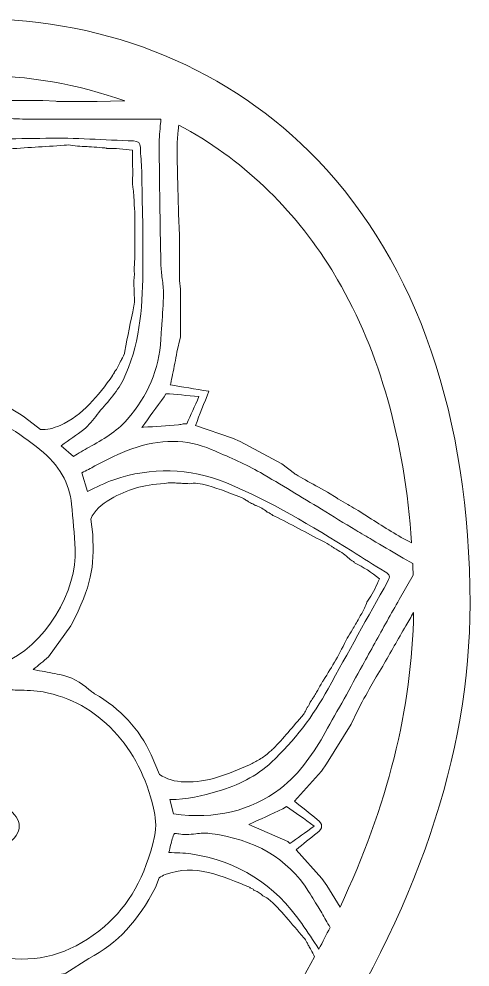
# Model space of a CAD drawing. Extents: x 12 to 8996, y -931 to -69.
# Drawn here: x 5347.4 to 5564.4, y -524.8 to -68.6 of the extents above; entities that cross this region are included whole.
import ezdxf

# ---------------------------------------------------------------- set-up
doc = ezdxf.new("R2010")
doc.units = 0
doc.header["$MEASUREMENT"] = 0
doc.layers.add('Layer 1', color=7, linetype='Continuous')

msp = doc.modelspace()

# ---------------------------------------------------------------- linework, layer by layer
at = {"layer": 'Layer 1', "lineweight": 0}
for points, knots in [([(5491.1, -136.52), (5449.12, -92.73), (5390.98, -68.61), (5327.41, -68.61), (5271.01, -68.61), (5214.99, -87.62), (5169.65, -122.14), (5122.88, -157.75), (5090.64, -207.02), (5076, -265.08), (5061.36, -207.03), (5029.12, -157.77), (4982.34, -122.15), (4937.01, -87.64), (4880.98, -68.62), (4824.59, -68.61), (4824.59, -68.61), (4824.54, -68.61), (4824.54, -68.61), (4760.99, -68.61), (4702.87, -92.72), (4660.89, -136.51), (4612.95, -186.52), (4587.61, -260.36), (4587.61, -350.03), (4587.61, -422.61), (4613.29, -498.34), (4663.94, -575.11), (4704.37, -636.41), (4760.73, -698.52), (4831.45, -759.71), (4951.78, -863.84), (5073.71, -930.15), (5074.92, -930.81), (5074.92, -930.81), (5076, -931.39), (5076, -931.39), (5076, -931.39), (5077.07, -930.81), (5077.07, -930.81), (5078.29, -930.15), (5200.22, -863.84), (5320.55, -759.71), (5391.27, -698.52), (5447.63, -636.41), (5488.06, -575.11), (5538.71, -498.34), (5564.39, -422.61), (5564.39, -350.03), (5564.39, -260.37), (5539.05, -186.54), (5491.1, -136.52)], [0, 0, 0, 0, 1, 1, 1, 2, 2, 2, 3, 3, 3, 4, 4, 4, 5, 5, 5, 6, 6, 6, 7, 7, 7, 8, 8, 8, 9, 9, 9, 10, 10, 10, 11, 11, 11, 12, 12, 12, 13, 13, 13, 14, 14, 14, 15, 15, 15, 16, 16, 16, 17, 17, 17, 17]), ([(5327.41, -95.76), (5351.61, -95.76), (5375.88, -99.99), (5398.25, -108.06), (5398.09, -108.06), (5397.92, -108.07), (5397.75, -108.07), (5397.75, -108.07), (5385.02, -108.28), (5385.02, -108.28), (5381.86, -108.34), (5378.71, -108.31), (5375.56, -108.3), (5372.43, -108.28), (5369.3, -108.26), (5366.18, -108.31), (5365.73, -108.32), (5365.37, -108.28), (5365.08, -108.21), (5365.08, -108.21), (5358.77, -107.86), (5358.77, -107.86), (5356.76, -107.86), (5354.84, -107.85), (5352.99, -107.84), (5348.73, -107.82), (5344.7, -107.81), (5340.71, -107.9), (5340.55, -107.89), (5340.4, -107.89), (5340.24, -107.87), (5340.14, -107.86), (5340.05, -107.84), (5339.97, -107.82), (5339.97, -107.82), (5333.47, -107.02), (5333.47, -107.02), (5333.47, -107.02), (5310.67, -108.04), (5310.67, -108.04), (5310.67, -108.04), (5303.94, -108.73), (5303.94, -108.73), (5303.94, -108.73), (5303.35, -108.87), (5303.35, -108.87), (5299.69, -109.79), (5296.04, -110.51), (5292.17, -111.26), (5292.17, -111.26), (5289.04, -111.88), (5289.04, -111.88), (5288.72, -111.94), (5288.41, -112.04), (5288.1, -112.14), (5287.77, -108.83), (5287.48, -105.56), (5286.83, -102.37), (5286.75, -101.98), (5286.67, -101.62), (5286.6, -101.26), (5300.92, -97.63), (5314.6, -95.76), (5327.41, -95.76)], [0, 0, 0, 0, 1, 1, 1, 2, 2, 2, 3, 3, 3, 4, 4, 4, 5, 5, 5, 6, 6, 6, 7, 7, 7, 8, 8, 8, 9, 9, 9, 10, 10, 10, 11, 11, 11, 12, 12, 12, 13, 13, 13, 14, 14, 14, 15, 15, 15, 16, 16, 16, 17, 17, 17, 18, 18, 18, 19, 19, 19, 20, 20, 20, 21, 21, 21, 21]), ([(5270.67, -133.38), (5279.43, -126.3), (5286.9, -120.75), (5296.54, -118.97), (5296.54, -118.97), (5299.81, -118.35), (5299.81, -118.35), (5304.43, -117.47), (5309.2, -116.55), (5313.87, -116.23), (5320.14, -115.79), (5326.59, -115.88), (5332.83, -115.96), (5332.83, -115.96), (5335.76, -116), (5335.76, -116), (5337.75, -116.02), (5339.71, -116.19), (5341.8, -116.36), (5343.69, -116.52), (5345.64, -116.69), (5347.6, -116.73), (5351.62, -116.83), (5355.7, -116.8), (5359.63, -116.78), (5361.35, -116.77), (5363.06, -116.76), (5364.78, -116.76), (5364.78, -116.76), (5415.7, -116.76), (5415.7, -116.76), (5415.64, -117.45), (5415.57, -118.14), (5415.5, -118.83), (5415.16, -122.27), (5414.81, -125.82), (5414.83, -129.42), (5414.94, -147.48), (5415.21, -166.17), (5415.64, -186.56), (5415.69, -188.92), (5416, -191.24), (5416.29, -193.49), (5416.62, -196.04), (5416.93, -198.44), (5416.9, -200.83), (5416.84, -205.69), (5416.47, -210.67), (5416.11, -215.48), (5415.92, -217.89), (5415.74, -220.31), (5415.6, -222.72), (5414.72, -237.24), (5409.42, -249.9), (5399.37, -261.41), (5394.23, -267.29), (5387.57, -271.04), (5381.12, -274.67), (5378.61, -276.08), (5376.02, -277.54), (5373.56, -279.11), (5373.56, -279.11), (5367.63, -273.95), (5367.63, -273.95), (5371.53, -271.27), (5375.18, -268.86), (5378.55, -266.12), (5381.03, -264.11), (5383.02, -261.45), (5385.02, -258.92), (5389.3, -253.51), (5394.46, -248.49), (5397.43, -242.42), (5405.4, -226.17), (5406.75, -208.37), (5406.99, -190.6), (5407.2, -174.26), (5406.69, -157.9), (5406.42, -141.55), (5406.36, -137.88), (5405.8, -134.21), (5405.77, -130.53), (5405.75, -128.09), (5404.82, -127.39), (5402.47, -127.32), (5388.42, -126.89), (5374.35, -125.66), (5360.33, -125.99), (5344.93, -126.35), (5329.54, -126.18), (5314.13, -128.5), (5294.98, -131.39), (5279.78, -140.31), (5267.1, -154.22), (5264.07, -157.55), (5261.69, -161.49), (5259.07, -165.45), (5259.07, -165.45), (5253.13, -158.9), (5253.13, -158.9), (5254.82, -156.29), (5256.34, -153.54), (5257.81, -150.86), (5261.26, -144.58), (5264.83, -138.09), (5270.67, -133.38)], [0, 0, 0, 0, 1, 1, 1, 2, 2, 2, 3, 3, 3, 4, 4, 4, 5, 5, 5, 6, 6, 6, 7, 7, 7, 8, 8, 8, 9, 9, 9, 10, 10, 10, 11, 11, 11, 12, 12, 12, 13, 13, 13, 14, 14, 14, 15, 15, 15, 16, 16, 16, 17, 17, 17, 18, 18, 18, 19, 19, 19, 20, 20, 20, 21, 21, 21, 22, 22, 22, 23, 23, 23, 24, 24, 24, 25, 25, 25, 26, 26, 26, 27, 27, 27, 28, 28, 28, 29, 29, 29, 30, 30, 30, 31, 31, 31, 32, 32, 32, 33, 33, 33, 34, 34, 34, 35, 35, 35, 35]), ([(5516.99, -309.26), (5516.99, -309.26), (5510.49, -305.16), (5510.49, -305.16), (5509.16, -304.33), (5507.82, -303.52), (5506.47, -302.71), (5506.47, -302.71), (5505.61, -302.21), (5505.61, -302.21), (5504.13, -301.33), (5502.64, -300.47), (5501.13, -299.64), (5500.94, -299.54), (5500.77, -299.43), (5500.5, -299.24), (5500.5, -299.24), (5495.81, -296.28), (5495.81, -296.28), (5495.81, -296.28), (5491.54, -293.92), (5491.54, -293.92), (5487.87, -291.9), (5484.77, -290.19), (5481.67, -288.47), (5481.31, -288.27), (5480.98, -288.07), (5480.67, -287.87), (5480.41, -287.7), (5480.17, -287.52), (5479.86, -287.26), (5479.86, -287.26), (5473.79, -282.74), (5473.79, -282.74), (5473.79, -282.74), (5453.75, -271.91), (5453.75, -271.91), (5453.75, -271.91), (5450.12, -270.26), (5450.12, -270.26), (5450.12, -270.26), (5432.24, -264.28), (5432.24, -264.28), (5434.36, -258.91), (5436.41, -253.69), (5438.75, -247.73), (5431.84, -246.61), (5425.92, -245.64), (5420.13, -244.69), (5420.13, -244.69), (5420.16, -244.63), (5420.16, -244.63), (5420.16, -244.63), (5420.36, -244.06), (5420.36, -244.06), (5420.65, -242.6), (5420.95, -241.14), (5421.25, -239.67), (5421.98, -236.12), (5422.74, -232.45), (5423.31, -228.93), (5423.31, -228.93), (5425.06, -221.48), (5425.06, -221.48), (5425.06, -221.48), (5425.05, -198.66), (5425.05, -198.66), (5425.05, -198.66), (5424.66, -194.52), (5424.66, -194.52), (5424.66, -194.52), (5424.65, -172.68), (5424.65, -172.68), (5424.65, -172.68), (5424.15, -162.32), (5424.15, -162.32), (5424.15, -162.32), (5424.11, -161.99), (5424.11, -161.99), (5424.05, -157.94), (5423.93, -153.9), (5423.82, -149.85), (5423.64, -143.51), (5423.45, -136.95), (5423.48, -130.52), (5423.49, -129.24), (5423.54, -127.95), (5423.61, -126.66), (5423.61, -126.66), (5423.72, -125.26), (5423.72, -125.26), (5423.78, -124.43), (5423.84, -123.61), (5423.92, -122.78), (5423.98, -122.18), (5424.04, -121.58), (5424.1, -120.98), (5424.15, -120.53), (5424.2, -120.09), (5424.25, -119.64), (5454.45, -135.81), (5479.19, -159.25), (5497.82, -189.34), (5497.82, -189.34), (5500.64, -194.07), (5500.64, -194.07), (5520.97, -228.84), (5532.95, -271.43), (5536.28, -320.7), (5529.62, -317.3), (5523.21, -313.22), (5516.99, -309.26)], [0, 0, 0, 0, 1, 1, 1, 2, 2, 2, 3, 3, 3, 4, 4, 4, 5, 5, 5, 6, 6, 6, 7, 7, 7, 8, 8, 8, 9, 9, 9, 10, 10, 10, 11, 11, 11, 12, 12, 12, 13, 13, 13, 14, 14, 14, 15, 15, 15, 16, 16, 16, 17, 17, 17, 18, 18, 18, 19, 19, 19, 20, 20, 20, 21, 21, 21, 22, 22, 22, 23, 23, 23, 24, 24, 24, 25, 25, 25, 26, 26, 26, 27, 27, 27, 28, 28, 28, 29, 29, 29, 30, 30, 30, 31, 31, 31, 32, 32, 32, 33, 33, 33, 34, 34, 34, 35, 35, 35, 36, 36, 36, 37, 37, 37, 37]), ([(5267.58, -170.23), (5271.34, -156.64), (5281.94, -148.97), (5292.73, -140.72), (5292.72, -140.78), (5292.71, -140.85), (5292.7, -140.91), (5293.01, -140.75), (5293.33, -140.59), (5293.64, -140.44), (5293.92, -140.3), (5294.2, -140.18), (5294.48, -140.05), (5294.51, -140.04), (5294.55, -140.02), (5294.59, -140), (5294.56, -140.01), (5294.56, -140.01), (5294.53, -140.02), (5294.03, -140.2), (5294.65, -139.94), (5294.76, -139.88), (5295.53, -139.46), (5296.31, -139.06), (5297.08, -138.64), (5298.36, -137.95), (5299.62, -137.12), (5300.99, -136.6), (5301.57, -136.12), (5302.17, -135.72), (5302.77, -135.5), (5310.09, -132.85), (5318.1, -132.1), (5325.23, -130.7), (5325.21, -130.76), (5325.19, -130.82), (5325.17, -130.89), (5325.21, -130.88), (5325.25, -130.87), (5325.29, -130.87), (5328.44, -130.88), (5331.65, -130.92), (5334.83, -131.2), (5335.46, -131.21), (5336.09, -131.22), (5336.72, -131.21), (5337.94, -131.17), (5339.2, -131.18), (5340.43, -131.31), (5340.62, -131.3), (5340.8, -131.27), (5340.99, -131.25), (5350.38, -130.56), (5359.78, -130.02), (5369.17, -129.41), (5370.56, -129.1), (5371.84, -129.25), (5373.26, -129.49), (5374.76, -129.74), (5376.28, -129.83), (5377.8, -129.9), (5378.6, -129.94), (5379.4, -129.98), (5380.19, -130.02), (5380.72, -130.05), (5381.25, -130.09), (5381.78, -130.12), (5381.26, -130.09), (5382.21, -130.15), (5382.26, -130.15), (5383.95, -130.25), (5385.7, -130.34), (5387.39, -130.67), (5387.39, -130.67), (5388.03, -130.54), (5388.03, -130.54), (5388.44, -130.49), (5388.83, -130.55), (5389.2, -130.72), (5389.38, -130.76), (5389.55, -130.83), (5389.71, -130.91), (5393.72, -130.86), (5397.82, -131.17), (5402.01, -131.8), (5402.01, -134.1), (5401.91, -136.36), (5402.02, -138.61), (5402.17, -141.52), (5402.12, -144.33), (5401.92, -147.07), (5402, -147.99), (5402.1, -148.91), (5402.21, -149.82), (5402.26, -150.09), (5402.32, -150.35), (5402.35, -150.61), (5402.47, -151.45), (5402.53, -152.29), (5402.57, -153.14), (5402.61, -153.69), (5402.63, -154.23), (5402.66, -154.78), (5402.74, -155.13), (5402.76, -155.49), (5402.73, -155.84), (5402.74, -156.19), (5402.79, -156.53), (5402.82, -156.88), (5402.85, -157.3), (5402.83, -157.71), (5402.83, -158.13), (5402.82, -158.88), (5402.95, -159.6), (5403.01, -160.35), (5403.07, -161.13), (5403.14, -161.92), (5403.08, -162.68), (5403.1, -162.64), (5403.12, -162.59), (5403.14, -162.55), (5403.14, -169.58), (5403.18, -176.11), (5403.12, -182.64), (5403.1, -184.48), (5402.96, -186.33), (5402.76, -188.17), (5402.99, -190.29), (5402.88, -192.42), (5402.64, -194.55), (5402.68, -196.24), (5402.72, -197.94), (5402.77, -199.64), (5402.84, -201.82), (5403.02, -204.01), (5402.76, -206.18), (5402.74, -206.36), (5402.68, -206.53), (5402.65, -206.7), (5402.66, -206.7), (5402.67, -206.7), (5402.68, -206.69), (5401.12, -214.38), (5399.54, -221.39), (5398.34, -228.47), (5398.06, -230.11), (5397.51, -231.46), (5396.67, -232.53), (5396.53, -232.8), (5396.39, -233.08), (5396.23, -233.34), (5395.83, -234.2), (5395.44, -235.07), (5395, -235.91), (5394.54, -236.78), (5394.03, -237.66), (5393.41, -238.42), (5393.38, -238.45), (5393.34, -238.48), (5393.31, -238.52), (5393.23, -238.67), (5393.17, -238.82), (5393.09, -238.97), (5392.81, -239.42), (5392.5, -239.81), (5392.15, -240.16), (5392.3, -240.12), (5392.44, -240.1), (5392.58, -240.06), (5385.24, -250.03), (5378.21, -259.26), (5367.15, -264.16), (5363.97, -265.58), (5360.82, -266.32), (5357.69, -266.15), (5357.69, -266.15), (5350.05, -260.23), (5350.05, -260.23), (5341.74, -254.22), (5332.35, -250.4), (5322.14, -248.86), (5319.18, -248.42), (5316.19, -248.11), (5313.01, -247.78), (5311.5, -247.63), (5309.93, -247.47), (5308.27, -247.28), (5308.27, -247.28), (5308.12, -247.26), (5308.12, -247.26), (5308.12, -247.26), (5293.63, -247.67), (5293.63, -247.67), (5293.63, -247.67), (5293.29, -247.8), (5293.29, -247.8), (5290.53, -248.81), (5287.77, -249.81), (5285, -250.81), (5283.2, -251.46), (5281.41, -252.11), (5279.61, -252.77), (5279.61, -252.77), (5279.73, -252.41), (5279.73, -252.41), (5281.03, -248.83), (5282.31, -245.28), (5283.54, -241.71), (5283.54, -241.71), (5284.55, -224.64), (5284.55, -224.64), (5284.77, -208.2), (5280.34, -193.67), (5270.91, -180.08), (5270.91, -180.08), (5266.84, -175.05), (5266.84, -175.05), (5266.84, -173.49), (5267.11, -171.89), (5267.58, -170.23)], [0, 0, 0, 0, 1, 1, 1, 2, 2, 2, 3, 3, 3, 4, 4, 4, 5, 5, 5, 6, 6, 6, 7, 7, 7, 8, 8, 8, 9, 9, 9, 10, 10, 10, 11, 11, 11, 12, 12, 12, 13, 13, 13, 14, 14, 14, 15, 15, 15, 16, 16, 16, 17, 17, 17, 18, 18, 18, 19, 19, 19, 20, 20, 20, 21, 21, 21, 22, 22, 22, 23, 23, 23, 24, 24, 24, 25, 25, 25, 26, 26, 26, 27, 27, 27, 28, 28, 28, 29, 29, 29, 30, 30, 30, 31, 31, 31, 32, 32, 32, 33, 33, 33, 34, 34, 34, 35, 35, 35, 36, 36, 36, 37, 37, 37, 38, 38, 38, 39, 39, 39, 40, 40, 40, 41, 41, 41, 42, 42, 42, 43, 43, 43, 44, 44, 44, 45, 45, 45, 46, 46, 46, 47, 47, 47, 48, 48, 48, 49, 49, 49, 50, 50, 50, 51, 51, 51, 52, 52, 52, 53, 53, 53, 54, 54, 54, 55, 55, 55, 56, 56, 56, 57, 57, 57, 58, 58, 58, 59, 59, 59, 60, 60, 60, 61, 61, 61, 62, 62, 62, 63, 63, 63, 64, 64, 64, 65, 65, 65, 66, 66, 66, 67, 67, 67, 68, 68, 68, 69, 69, 69, 70, 70, 70, 71, 71, 71, 72, 72, 72, 73, 73, 73, 73]), ([(5417.98, -248.92), (5423.01, -249.26), (5428.03, -249.75), (5433.98, -250.27), (5431.88, -255.01), (5430.04, -259.26), (5428.13, -263.38), (5427.96, -263.37), (5427.79, -263.35), (5427.62, -263.35), (5426.84, -263.35), (5426.04, -263.46), (5425.27, -263.66), (5424.92, -263.76), (5424.5, -263.8), (5424.18, -263.83), (5418.59, -264.27), (5412.99, -264.68), (5407.3, -265.09), (5407.3, -265.09), (5406.56, -265.14), (5406.56, -265.14), (5410.04, -260.26), (5413.63, -255.24), (5417.24, -250.37), (5417.24, -250.37), (5417.97, -248.92), (5417.97, -248.92), (5417.97, -248.92), (5417.98, -248.92), (5417.98, -248.92)], [0, 0, 0, 0, 1, 1, 1, 2, 2, 2, 3, 3, 3, 4, 4, 4, 5, 5, 5, 6, 6, 6, 7, 7, 7, 8, 8, 8, 9, 9, 9, 10, 10, 10, 10]), ([(5329.83, -364.15), (5329.83, -364.15), (5317.88, -351.25), (5317.88, -351.25), (5317.88, -351.25), (5313.24, -348.06), (5313.24, -348.06), (5313.24, -348.06), (5312.97, -347.9), (5312.97, -347.9), (5310.11, -346.51), (5307.34, -345.03), (5304.13, -343.33), (5304.13, -343.33), (5302.29, -342.35), (5302.29, -342.35), (5302.38, -342.25), (5302.49, -342.17), (5302.57, -342.06), (5305.58, -337.85), (5309.08, -333.82), (5311.2, -329.18), (5313.72, -323.65), (5311.02, -318.9), (5305.19, -317.35), (5302.5, -316.63), (5299.54, -316.36), (5296.79, -316.64), (5293.69, -316.96), (5290.64, -317.73), (5287.61, -318.43), (5287.61, -318.43), (5288.75, -303.63), (5288.75, -303.63), (5288.75, -303.63), (5287.69, -298.98), (5287.69, -298.98), (5287.69, -298.98), (5282.67, -282.19), (5282.67, -282.19), (5282.67, -282.19), (5280.4, -277.36), (5280.4, -277.36), (5280.4, -277.36), (5274.52, -267.47), (5274.52, -267.47), (5287.22, -257.43), (5302.19, -254.22), (5321.43, -257.35), (5335.96, -259.72), (5347.78, -268), (5357.43, -275.79), (5366.76, -283.33), (5371.76, -291.94), (5372.7, -302.13), (5373.35, -309.12), (5374.03, -316.35), (5374.43, -323.65), (5375.5, -343.1), (5360.3, -370.84), (5338.87, -378.82), (5338.87, -378.82), (5333.2, -368.78), (5333.2, -368.78), (5333.2, -368.78), (5329.83, -364.15), (5329.83, -364.15)], [0, 0, 0, 0, 1, 1, 1, 2, 2, 2, 3, 3, 3, 4, 4, 4, 5, 5, 5, 6, 6, 6, 7, 7, 7, 8, 8, 8, 9, 9, 9, 10, 10, 10, 11, 11, 11, 12, 12, 12, 13, 13, 13, 14, 14, 14, 15, 15, 15, 16, 16, 16, 17, 17, 17, 18, 18, 18, 19, 19, 19, 20, 20, 20, 21, 21, 21, 22, 22, 22, 22]), ([(5530.34, -347.9), (5528.38, -351.35), (5526.42, -354.81), (5524.47, -358.3), (5520.51, -365.41), (5516.58, -372.53), (5512.65, -379.66), (5506.81, -390.26), (5500.77, -401.22), (5494.71, -411.92), (5489.51, -421.13), (5482.86, -431.54), (5473.02, -438.99), (5458.8, -449.76), (5442.01, -453.74), (5421.69, -451.12), (5421.69, -451.12), (5419.93, -444.11), (5419.93, -444.11), (5428.25, -444.32), (5435.59, -442.37), (5443.07, -440.18), (5452.85, -437.31), (5461.58, -433.09), (5468.92, -426.18), (5479.86, -415.89), (5488.91, -404.09), (5496.14, -390.88), (5505.59, -373.59), (5515.19, -356.38), (5524.83, -339.19), (5526.11, -336.91), (5525.87, -335.89), (5523.52, -334.55), (5518.13, -331.49), (5512.98, -327.99), (5507.7, -324.73), (5488.14, -312.65), (5468.62, -300.58), (5447.18, -291.84), (5429.13, -284.48), (5411.16, -284.14), (5392.94, -290.33), (5388.66, -291.78), (5384.61, -293.93), (5380.3, -296.01), (5380.3, -296.01), (5377.57, -286.95), (5377.57, -286.95), (5379.7, -285.89), (5381.82, -284.78), (5383.93, -283.68), (5389.93, -280.55), (5395.61, -277.58), (5401.66, -275.43), (5415.25, -270.59), (5428.12, -270.7), (5439.91, -275.76), (5439.91, -275.76), (5441.58, -276.48), (5441.58, -276.48), (5448.95, -279.63), (5456.56, -282.89), (5463.52, -286.89), (5473.42, -292.57), (5483.33, -298.64), (5492.91, -304.5), (5498.42, -307.88), (5503.93, -311.25), (5509.47, -314.57), (5512.08, -316.14), (5514.7, -317.69), (5517.31, -319.23), (5517.31, -319.23), (5519.11, -320.3), (5519.11, -320.3), (5523.55, -322.91), (5527.95, -325.49), (5532.27, -328.02), (5532.27, -328.02), (5536.81, -330.68), (5536.81, -330.68), (5536.89, -332.5), (5536.95, -334.33), (5537, -336.17), (5537, -336.17), (5537.01, -336.24), (5537.01, -336.24), (5537.01, -336.24), (5530.34, -347.9), (5530.34, -347.9)], [0, 0, 0, 0, 1, 1, 1, 2, 2, 2, 3, 3, 3, 4, 4, 4, 5, 5, 5, 6, 6, 6, 7, 7, 7, 8, 8, 8, 9, 9, 9, 10, 10, 10, 11, 11, 11, 12, 12, 12, 13, 13, 13, 14, 14, 14, 15, 15, 15, 16, 16, 16, 17, 17, 17, 18, 18, 18, 19, 19, 19, 20, 20, 20, 21, 21, 21, 22, 22, 22, 23, 23, 23, 24, 24, 24, 25, 25, 25, 26, 26, 26, 27, 27, 27, 28, 28, 28, 29, 29, 29, 30, 30, 30, 30]), ([(5410.95, -422.67), (5405.33, -410.36), (5396.18, -400.47), (5383.78, -393.27), (5383.38, -393.04), (5383.01, -392.75), (5382.45, -392.33), (5382.09, -392.06), (5381.67, -391.73), (5381.13, -391.34), (5377.2, -387.63), (5372.31, -385.11), (5366.98, -384.06), (5363.73, -383.42), (5360.49, -382.8), (5357.27, -382.18), (5357.27, -382.18), (5354.27, -381.59), (5354.27, -381.59), (5356.67, -379.66), (5359.13, -377.67), (5361.55, -375.55), (5361.55, -375.55), (5372.34, -360.61), (5372.34, -360.61), (5372.34, -360.61), (5372.52, -360.32), (5372.52, -360.32), (5382.28, -341.22), (5383.71, -332.33), (5382.85, -316.72), (5382.85, -316.72), (5381.93, -309.25), (5381.93, -309.25), (5383.68, -305.14), (5387.02, -302.13), (5391.45, -299.63), (5399.86, -294.88), (5406.5, -292.91), (5417.51, -292.08), (5418.56, -291.77), (5419.7, -291.73), (5420.78, -291.77), (5421.08, -291.78), (5421.39, -291.8), (5421.7, -291.82), (5421.78, -291.82), (5421.85, -291.81), (5421.93, -291.81), (5421.92, -291.82), (5421.91, -291.83), (5421.91, -291.83), (5422.3, -291.86), (5422.7, -291.88), (5423.09, -291.9), (5423.27, -291.92), (5423.46, -291.93), (5423.64, -291.94), (5423.68, -291.95), (5423.72, -291.95), (5423.76, -291.95), (5424.03, -291.96), (5424.3, -291.98), (5424.56, -292), (5424.66, -292.01), (5424.73, -292.01), (5424.78, -292.02), (5424.79, -292.02), (5424.79, -292.02), (5424.81, -292.02), (5425.01, -292.02), (5425.21, -292.03), (5425.41, -292.04), (5425.81, -292.05), (5426.2, -292.05), (5426.6, -292.07), (5427.48, -292.1), (5428.36, -292.14), (5429.23, -292.28), (5431.83, -291.73), (5434.77, -292.02), (5438.2, -293.04), (5444.05, -294.79), (5449.7, -297.18), (5455.87, -299.45), (5455.77, -299.52), (5455.68, -299.58), (5455.58, -299.65), (5455.76, -299.71), (5455.95, -299.75), (5456.14, -299.84), (5456.45, -299.97), (5456.71, -300.15), (5457, -300.33), (5456.98, -300.32), (5457.44, -300.63), (5457.53, -300.69), (5457.92, -300.94), (5458.32, -301.18), (5458.72, -301.42), (5459.46, -301.76), (5460.18, -302.12), (5460.87, -302.5), (5461.09, -302.59), (5461.31, -302.67), (5461.53, -302.76), (5463.23, -303.51), (5465.32, -304.39), (5466.69, -305.82), (5466.8, -305.87), (5466.92, -305.9), (5467.04, -305.95), (5467.98, -306.34), (5468.8, -306.94), (5469.58, -307.52), (5469.81, -307.63), (5470.03, -307.71), (5470.27, -307.82), (5478.11, -311.62), (5485.76, -315.83), (5493.49, -319.87), (5495, -320.38), (5496.35, -321.35), (5497.67, -322.28), (5497.8, -322.37), (5497.93, -322.46), (5498.06, -322.55), (5498.12, -322.59), (5498.62, -322.93), (5498.71, -322.99), (5499.12, -323.26), (5499.54, -323.53), (5499.97, -323.78), (5501.18, -324.48), (5502.42, -325.09), (5503.54, -325.95), (5504.47, -326.67), (5505.29, -327.52), (5506.23, -328.24), (5506.89, -328.75), (5507.59, -329.19), (5508.25, -329.7), (5508.47, -329.88), (5508.68, -330.08), (5508.88, -330.28), (5513.04, -332.33), (5517.05, -334.87), (5520.83, -338.02), (5519.15, -341.34), (5517.92, -344.58), (5516.03, -347.37), (5515.62, -347.97), (5515.21, -348.57), (5514.8, -349.17), (5514.43, -350.14), (5514.08, -351.12), (5513.63, -352.07), (5512.8, -353.8), (5511.78, -355.44), (5510.87, -357.13), (5509.89, -358.92), (5508.83, -360.66), (5507.77, -362.41), (5506.93, -363.79), (5506.23, -365.27), (5505.2, -366.52), (5501.86, -373.67), (5498.05, -380.29), (5493.9, -386.69), (5493.74, -386.94), (5493.58, -387.14), (5493.43, -387.37), (5493.2, -387.8), (5492.96, -388.21), (5492.74, -388.6), (5492.02, -389.9), (5491.26, -391.18), (5490.56, -392.49), (5489.71, -394.09), (5488.7, -395.58), (5487.65, -397.04), (5487.62, -397.12), (5487.57, -397.19), (5487.54, -397.27), (5487.34, -397.83), (5487.13, -398.39), (5486.81, -398.9), (5486.56, -399.29), (5486.29, -399.64), (5485.97, -399.95), (5485.83, -400.32), (5485.69, -400.7), (5485.54, -401.05), (5485.2, -401.82), (5484.76, -402.6), (5484.19, -403.25), (5484.23, -403.25), (5484.27, -403.25), (5484.3, -403.26), (5479.04, -409.26), (5474.6, -414.73), (5469.68, -419.74), (5469.16, -420.28), (5468.52, -420.81), (5467.85, -421.3), (5466.44, -422.72), (5464.75, -423.87), (5463.04, -424.88), (5461.49, -425.79), (5459.94, -426.79), (5458.27, -427.48), (5458.29, -427.49), (5458.3, -427.5), (5458.32, -427.5), (5447.89, -432.02), (5438.08, -436.12), (5427.09, -435.7), (5422.38, -435.53), (5418.33, -434.47), (5415, -432.07), (5415, -432.07), (5410.95, -422.67), (5410.95, -422.67)], [0, 0, 0, 0, 1, 1, 1, 2, 2, 2, 3, 3, 3, 4, 4, 4, 5, 5, 5, 6, 6, 6, 7, 7, 7, 8, 8, 8, 9, 9, 9, 10, 10, 10, 11, 11, 11, 12, 12, 12, 13, 13, 13, 14, 14, 14, 15, 15, 15, 16, 16, 16, 17, 17, 17, 18, 18, 18, 19, 19, 19, 20, 20, 20, 21, 21, 21, 22, 22, 22, 23, 23, 23, 24, 24, 24, 25, 25, 25, 26, 26, 26, 27, 27, 27, 28, 28, 28, 29, 29, 29, 30, 30, 30, 31, 31, 31, 32, 32, 32, 33, 33, 33, 34, 34, 34, 35, 35, 35, 36, 36, 36, 37, 37, 37, 38, 38, 38, 39, 39, 39, 40, 40, 40, 41, 41, 41, 42, 42, 42, 43, 43, 43, 44, 44, 44, 45, 45, 45, 46, 46, 46, 47, 47, 47, 48, 48, 48, 49, 49, 49, 50, 50, 50, 51, 51, 51, 52, 52, 52, 53, 53, 53, 54, 54, 54, 55, 55, 55, 56, 56, 56, 57, 57, 57, 58, 58, 58, 59, 59, 59, 60, 60, 60, 61, 61, 61, 62, 62, 62, 63, 63, 63, 64, 64, 64, 65, 65, 65, 66, 66, 66, 67, 67, 67, 68, 68, 68, 69, 69, 69, 70, 70, 70, 71, 71, 71, 72, 72, 72, 73, 73, 73, 74, 74, 74, 74]), ([(5480.72, -468.31), (5484.09, -465.6), (5487.44, -462.89), (5490.83, -460.24), (5493.65, -458.05), (5493.79, -456), (5490.9, -453.74), (5487.17, -450.83), (5483.5, -447.86), (5479.88, -444.96), (5479.88, -444.96), (5492.91, -430.54), (5492.91, -430.54), (5492.91, -430.54), (5495.36, -426.96), (5495.36, -426.96), (5495.36, -426.96), (5507.2, -407.99), (5507.2, -407.99), (5507.2, -407.99), (5510.25, -401.55), (5510.25, -401.55), (5512.21, -397.6), (5514.41, -393.73), (5516.74, -389.63), (5517.58, -388.14), (5518.45, -386.61), (5519.3, -385.1), (5519.3, -385.1), (5522.38, -379.99), (5522.38, -379.99), (5526.06, -373.5), (5529.78, -367.04), (5533.53, -360.58), (5534.75, -358.46), (5535.99, -356.34), (5537.22, -354.22), (5536.53, -400.03), (5524.65, -447.65), (5501.85, -495.91), (5501.85, -495.91), (5495.42, -485.58), (5495.42, -485.58), (5495.42, -485.58), (5493.08, -482.12), (5493.08, -482.12), (5493.08, -482.12), (5480.72, -468.31), (5480.72, -468.31)], [0, 0, 0, 0, 1, 1, 1, 2, 2, 2, 3, 3, 3, 4, 4, 4, 5, 5, 5, 6, 6, 6, 7, 7, 7, 8, 8, 8, 9, 9, 9, 10, 10, 10, 11, 11, 11, 12, 12, 12, 13, 13, 13, 14, 14, 14, 15, 15, 15, 16, 16, 16, 16]), ([(5388.46, -505.28), (5374.18, -517.38), (5359.1, -522.4), (5342.46, -520.61), (5342.46, -520.61), (5342.46, -515.68), (5342.46, -515.68), (5342.46, -513.69), (5342.46, -512.26), (5342.6, -511.26), (5342.6, -511.26), (5342.64, -510.94), (5342.64, -510.94), (5342.64, -510.94), (5341.04, -500.33), (5341.04, -500.33), (5340.52, -497.14), (5339.81, -494.05), (5339.06, -490.78), (5338.76, -489.44), (5338.44, -488.08), (5338.14, -486.69), (5338.14, -486.69), (5335.58, -481.01), (5335.58, -481.01), (5335.58, -481.01), (5335.4, -480.69), (5335.4, -480.69), (5333.58, -477.98), (5331.83, -475.23), (5330.23, -472.71), (5330.23, -472.71), (5329.31, -471.27), (5329.31, -471.27), (5333.53, -469.48), (5337.82, -467.84), (5341.66, -465.47), (5349.4, -460.7), (5349.43, -453.31), (5341.75, -448.55), (5337.67, -446.01), (5333.11, -444.25), (5328.62, -442.25), (5328.62, -442.25), (5330.36, -439.52), (5330.36, -439.52), (5331.96, -437), (5333.61, -434.39), (5335.38, -431.81), (5335.38, -431.81), (5337.94, -426.17), (5337.94, -426.17), (5337.94, -426.17), (5341.7, -409.67), (5341.7, -409.67), (5341.7, -409.67), (5342.67, -403.08), (5342.67, -403.08), (5342.67, -403.08), (5342.65, -402.82), (5342.65, -402.82), (5342.41, -399.75), (5342.44, -396.68), (5342.48, -393.13), (5342.48, -392.57), (5342.49, -391.99), (5342.49, -391.4), (5343.85, -391.45), (5345.2, -391.48), (5346.53, -391.51), (5350.93, -391.6), (5355.1, -391.69), (5359.08, -392.43), (5372.12, -394.86), (5383.53, -401.2), (5393.01, -411.28), (5402.29, -421.14), (5408.71, -433.63), (5412.09, -448.38), (5412.93, -452.03), (5413.7, -457.35), (5412.62, -461.94), (5408.04, -481.43), (5400.37, -495.21), (5388.46, -505.28)], [0, 0, 0, 0, 1, 1, 1, 2, 2, 2, 3, 3, 3, 4, 4, 4, 5, 5, 5, 6, 6, 6, 7, 7, 7, 8, 8, 8, 9, 9, 9, 10, 10, 10, 11, 11, 11, 12, 12, 12, 13, 13, 13, 14, 14, 14, 15, 15, 15, 16, 16, 16, 17, 17, 17, 18, 18, 18, 19, 19, 19, 20, 20, 20, 21, 21, 21, 22, 22, 22, 23, 23, 23, 24, 24, 24, 25, 25, 25, 26, 26, 26, 27, 27, 27, 28, 28, 28, 28]), ([(5477.74, -465.38), (5477.74, -465.38), (5476.7, -464.39), (5476.7, -464.39), (5476.7, -464.39), (5457.97, -456.23), (5457.97, -456.23), (5457.97, -456.23), (5458.04, -456.19), (5458.04, -456.19), (5463.3, -453.75), (5468.79, -451.2), (5474.32, -448.71), (5474.32, -448.71), (5476.13, -447.5), (5476.13, -447.5), (5480.41, -450.41), (5484.58, -453.48), (5489.43, -456.95), (5485.14, -460.04), (5481.26, -462.84), (5477.74, -465.38)], [0, 0, 0, 0, 1, 1, 1, 2, 2, 2, 3, 3, 3, 4, 4, 4, 5, 5, 5, 6, 6, 6, 7, 7, 7, 7]), ([(5483.45, -503.86), (5470.45, -485.17), (5452.71, -473.63), (5429.98, -470.35), (5426.6, -469.87), (5423.14, -469.82), (5419.42, -469.66), (5419.42, -469.66), (5419.5, -469.45), (5419.5, -469.45), (5419.82, -468.35), (5420.08, -467.25), (5420.33, -466.17), (5420.83, -464.05), (5421.3, -462.04), (5422.15, -460.45), (5422.73, -460.48), (5423.62, -460.62), (5424.27, -460.71), (5425.49, -460.9), (5426.77, -461.09), (5427.92, -461.06), (5429.46, -461.02), (5430.98, -460.85), (5432.46, -460.69), (5434.77, -460.43), (5436.96, -460.19), (5439, -460.45), (5460.87, -463.25), (5476.48, -472.38), (5486.71, -488.36), (5488.64, -491.36), (5490.45, -494.38), (5491.81, -496.68), (5491.81, -496.68), (5493.03, -498.74), (5493.03, -498.74), (5494.38, -501.05), (5495.72, -503.37), (5497.05, -505.7), (5495.3, -509.17), (5493.48, -512.66), (5491.62, -516.15), (5488.96, -512.01), (5486.26, -507.89), (5483.45, -503.86)], [0, 0, 0, 0, 1, 1, 1, 2, 2, 2, 3, 3, 3, 4, 4, 4, 5, 5, 5, 6, 6, 6, 7, 7, 7, 8, 8, 8, 9, 9, 9, 10, 10, 10, 11, 11, 11, 12, 12, 12, 13, 13, 13, 14, 14, 14, 15, 15, 15, 15]), ([(5419.08, -622.07), (5407.85, -620.99), (5397.53, -618.92), (5388.51, -612.43), (5385.45, -610.22), (5383.17, -607.74), (5381.85, -604.67), (5381.85, -604.67), (5382.86, -596.74), (5382.86, -596.74), (5383.19, -588.62), (5382.76, -582.26), (5381.52, -576.73), (5380.23, -570.98), (5378.22, -565.44), (5376.28, -560.09), (5375.47, -557.85), (5374.66, -555.63), (5373.93, -553.43), (5373.93, -553.43), (5367.69, -542.18), (5367.69, -542.18), (5367.69, -542.18), (5367.36, -541.91), (5367.36, -541.91), (5364.33, -539.4), (5361.33, -536.85), (5358.34, -534.3), (5356.97, -533.14), (5355.61, -531.98), (5354.25, -530.83), (5354.25, -530.83), (5356.39, -530.4), (5356.39, -530.4), (5360.75, -529.54), (5365.14, -528.67), (5369.54, -527.82), (5369.54, -527.82), (5369.96, -527.74), (5369.96, -527.74), (5369.96, -527.74), (5381.05, -520.69), (5381.05, -520.69), (5394.73, -513.36), (5404.91, -502.5), (5413.07, -486.52), (5413.07, -486.52), (5414.79, -481.93), (5414.79, -481.93), (5415.73, -481.23), (5416.74, -480.65), (5417.72, -480.28), (5432.23, -474.87), (5445.13, -480.92), (5458.7, -486.55), (5458.56, -486.59), (5458.44, -486.64), (5458.3, -486.67), (5458.35, -486.69), (5458.39, -486.7), (5458.44, -486.71), (5458.78, -486.76), (5459.11, -486.85), (5459.41, -486.99), (5459.82, -487.19), (5460.16, -487.46), (5460.44, -487.78), (5460.95, -487.98), (5461.45, -488.19), (5461.94, -488.42), (5462.65, -488.75), (5463.33, -489.19), (5463.91, -489.72), (5464.19, -489.98), (5464.43, -490.29), (5464.69, -490.58), (5465.58, -490.89), (5466.44, -491.3), (5467.21, -491.93), (5473.48, -497.13), (5478.42, -503.95), (5484.46, -510.66), (5484.45, -510.66), (5484.44, -510.66), (5484.43, -510.66), (5485.03, -511.35), (5485.51, -512.14), (5485.92, -512.91), (5486.07, -513.19), (5486.22, -513.48), (5486.37, -513.77), (5486.51, -514.05), (5486.66, -514.34), (5486.8, -514.62), (5486.8, -514.63), (5486.8, -514.62), (5486.81, -514.63), (5487.14, -515.23), (5487.48, -515.82), (5487.82, -516.41), (5488.49, -517.57), (5489.05, -518.75), (5489.57, -519.94), (5471.26, -553.59), (5447.65, -587.82), (5419.08, -622.07)], [0, 0, 0, 0, 1, 1, 1, 2, 2, 2, 3, 3, 3, 4, 4, 4, 5, 5, 5, 6, 6, 6, 7, 7, 7, 8, 8, 8, 9, 9, 9, 10, 10, 10, 11, 11, 11, 12, 12, 12, 13, 13, 13, 14, 14, 14, 15, 15, 15, 16, 16, 16, 17, 17, 17, 18, 18, 18, 19, 19, 19, 20, 20, 20, 21, 21, 21, 22, 22, 22, 23, 23, 23, 24, 24, 24, 25, 25, 25, 26, 26, 26, 27, 27, 27, 28, 28, 28, 29, 29, 29, 30, 30, 30, 31, 31, 31, 32, 32, 32, 33, 33, 33, 34, 34, 34, 35, 35, 35, 35])]:
    msp.add_open_spline(points, degree=3, knots=knots, dxfattribs=at)

doc.saveas('drawing.dxf')
